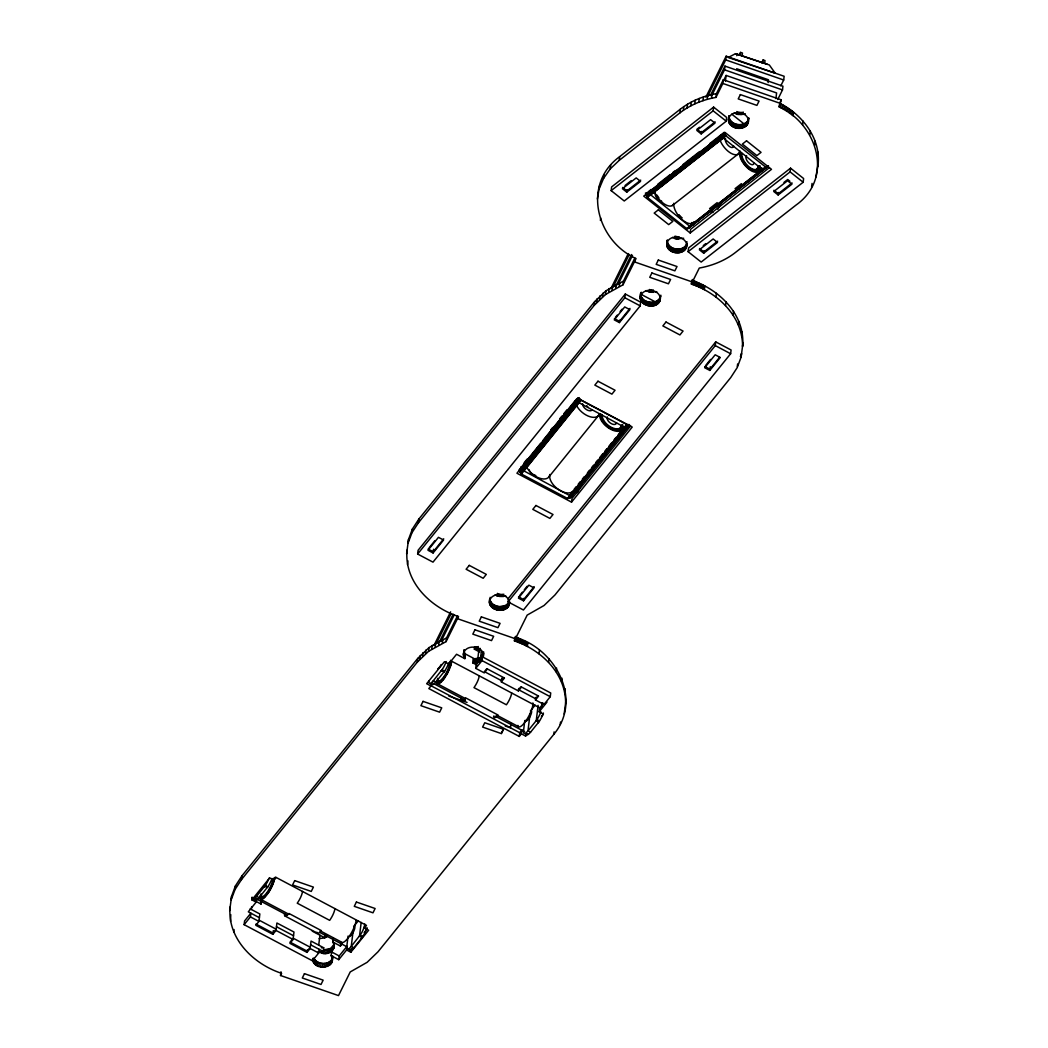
<?xml version="1.0" encoding="UTF-8"?>
<svg xmlns="http://www.w3.org/2000/svg" width="1048" height="1048" viewBox="0 0 1048 1048"><rect width="100%" height="100%" fill="white"/><g stroke="black" fill="none" stroke-linecap="round" stroke-linejoin="round"><path stroke-width="1.5" d="M464.84 658.642L463.439 654.961L463.897 650.297L465.299 654.921L464.84 658.642L456.561 654.253L448.714 663.96L444.444 661.707L426.654 683.715L430.925 685.968L428.829 688.562L519.271 736.417L521.367 733.823L521.812 730.102L524.655 731.609M666.777 243.988C666.62 254.192 684.606 256.315 686.715 246.254C687.436 235.603 668.375 233.468 666.777 243.988L667.222 240.267C667.131 250.04 683.624 252.529 686.938 243.542L686.479 247.263M728.478 119.538C728.334 129.742 746.32 131.865 748.429 121.804C749.15 111.153 730.089 109.018 728.478 119.538L728.871 116.38M514.869 637.132C554.877 648.201 583.251 698.911 553.816 734.36L378.001 951.807L367.114 962.326L350.242 971.928L338.504 995.6L280.523 975.505L281.598 973.343C253.367 964.068 227.023 938.445 230.128 906.913M457.203 616.394L446.553 637.878L429.025 647.599L417.759 658.406L241.944 875.853L235.512 885.743L231.608 896.171L231.149 899.891L235.066 889.464L241.485 879.573L417.301 662.126L428.58 651.319L446.094 641.599L458.526 616.538C430.309 607.25 403.952 581.64 407.069 550.095M230.573 921.428L230.77 914.616M235.066 889.464L235.512 885.743M233.756 932.013L234.058 929.537M241.485 879.573L241.944 875.853M244.132 924.664L244.59 920.943L250.865 913.175L250.42 916.895L244.132 924.664L312.396 960.78L318.671 953.012L319.116 949.292M259.393 917.694L248.311 911.826L256.157 902.118L251.887 899.865L252.188 897.376M251.323 909.454L251.664 906.625M256.157 902.118L256.603 898.398M255.358 901.044L261.044 904.044L261.502 900.324M318.513 951.898L323.269 951.492L323.714 947.772L311.046 941.065L310.143 948.505L306.998 952.383L289.942 943.357L293.073 939.48L293.977 932.026L276.908 923L276.017 930.441L272.873 934.331L255.804 925.292L258.948 921.415L259.852 913.974L250.144 908.839M261.044 904.044L261.411 901.07M251.887 899.865L269.677 877.857L273.947 880.11L274.248 877.635M272.873 934.331L273.318 930.611M280.523 975.505L280.982 971.771M306.998 952.383L307.3 949.907M331.076 955.619L338.74 959.68L339.198 955.959L331.535 951.898L331.076 955.619C338.072 967.186 315.723 971.784 312.802 960.675L313.103 958.2M313.051 961.357L313.352 958.868M313.365 962.012L313.811 958.291C317.596 965.169 330.251 965.457 332.819 957.466M313.745 962.64L314.19 958.92M314.19 963.256L314.636 959.536M314.701 963.833L315.147 960.112M315.265 964.37L315.723 960.649M315.893 964.88L316.339 961.16M318.723 945.126L319.915 935.196M316.575 965.339L317.02 961.619M317.308 965.758L317.754 962.038M318.919 966.466L319.378 962.745M320.609 966.937L321.055 963.217M333.303 942.873L333.185 938.261L332.74 941.982C337.744 948.453 328.718 955.58 322.26 953.287L322.561 950.811M327.303 935.366C328.011 937.803 322.679 938.196 325.234 934.75M319.103 938.641L324.919 937.842L325.365 934.122M325.194 937.279L325.496 934.803M325.443 937.305L325.745 934.816M325.705 937.292L326.007 934.816M322.326 967.16L322.771 963.44M323.976 953.51L324.422 949.789L330.814 948.414L334.469 943.816M325.954 937.253L326.256 934.777M324.029 967.147L324.487 963.426M325.679 953.51L326.138 949.776M325.692 966.911L326.138 963.191M327.343 953.274L327.788 949.54M327.264 966.452L327.71 962.732M328.915 952.815L329.36 949.095M328.705 965.784L329.164 962.064M330.356 952.134L330.814 948.414M329.989 964.894L330.434 961.173M331.64 951.256L332.085 947.523M331.063 963.806L331.522 960.086M332.714 950.156L333.172 946.436M331.64 962.968L332.098 959.248M333.29 949.331L333.749 945.61M332.373 958.37L332.675 955.881M332.072 962.103L332.819 956.824M333.723 948.453L334.469 943.187M332.74 941.982L340.39 946.03L340.849 942.309M361.18 922.437L359.516 936.205L362.084 937.554L353.805 947.785L351.25 946.436A10.27 2.817 -62.1 0 1 346.77 946.698L348.054 936.087M338.74 959.68L346.6 949.973L347.045 946.252L339.198 955.959M353.097 931.161L351.25 946.436L360.892 934.096A9.995 2.738 -62.1 0 0 364.822 924.375M346.6 949.973L350.857 952.226L351.316 948.505M692.676 279.488L692.374 281.978L634.394 261.869L634.839 258.149L623.481 281.061L605.954 290.794L594.688 301.601L418.873 519.035L412.454 528.926L408.537 539.366L408.091 543.087L411.995 532.646L418.427 522.755L594.242 305.322L605.508 294.514L623.036 284.781L636.044 258.542C596.797 240.896 581.391 184.5 619.682 156.637L680.322 109.188C690.776 101.04 703.418 95.984 716.413 93.652L723.317 79.74L781.284 99.848L779.188 106.909C816.89 124.005 834.352 177.898 796.008 205.081L735.369 252.529C724.902 260.677 712.273 265.733 699.278 268.052L691.353 284.034C718.234 293.139 742.744 316.614 742.56 346.495C745.652 315.252 719.74 289.693 691.798 280.314M407.515 564.61L407.96 560.89M411.995 532.646L412.454 528.926M350.857 952.226L368.647 930.231L364.39 927.965L364.835 924.244M418.427 522.755L418.873 519.035M417.641 554.025L418.087 550.305L625.289 294.029L640.656 302.151L640.197 305.872L432.994 562.147L417.641 554.025L624.844 297.75L625.289 294.029M417.301 662.126L417.759 658.406M419.855 659.179L420.3 655.459M433.099 552.964L443.566 540.021L438.457 537.323L427.99 550.266L433.099 552.964L433.558 549.244M422.58 656.402L423.038 652.668M425.501 653.782L425.947 650.061M428.58 651.319L429.025 647.599M431.802 649.039L432.261 645.319M435.182 646.917L435.641 643.197M430.925 685.968L431.226 683.493M438.706 644.979L439.151 641.258M442.348 643.197L442.793 639.476M446.094 641.599L446.553 637.878M457.766 616.211L457.465 618.687L515.446 638.782L515.734 636.306M463.439 654.961L464.185 649.695M463.57 655.904L464.028 652.184M463.858 656.834L464.303 653.114M464.277 657.751L464.736 654.031M476.709 664.917L472.7 662.794L473.146 659.074L479.971 657.803L483.704 653.245L483.259 656.965L483.626 651.791M479.696 651.974L474.351 649.157L474.652 646.668M472.7 662.794L473.932 662.873L474.39 659.14M474.351 649.157L475.582 649.223L475.884 646.734M473.932 662.873L475.15 662.821L475.596 659.1M475.582 649.223L476.801 649.171L477.102 646.695M535.462 699.959L538.593 696.082L521.537 687.056L518.393 690.933L501.324 681.907L504.468 678.03L487.412 668.991L484.268 672.881L475.74 668.362L476.185 664.642L482.46 656.873L550.724 692.99L550.266 696.71L543.991 704.479L535.462 699.959L535.764 697.483M475.15 662.821L476.316 662.65L476.774 658.93M476.801 649.171L477.967 649.013L478.268 646.524M477.665 659.952L478.687 651.45L480.259 649.511M476.316 662.65L477.456 662.375L477.901 658.655M477.456 662.375L478.517 661.995L478.975 658.275M479.67 660.279L479.971 657.803M480.626 657.489L481.491 650.402M480.429 660.947L480.875 657.214M481.255 660.266L481.7 656.546M475.74 668.362L482.014 660.594L482.408 655.786M509.656 601.709C509.957 615.189 485.486 611.574 489.822 598.644M482.918 657.031L483.22 654.555M489.573 603.176L490.176 597.321M489.73 603.858L489.927 598.762M489.979 604.539L490.189 600.137M490.294 605.194L490.425 600.818M490.674 605.836L490.739 601.473M491.119 606.438L491.132 602.115M491.63 607.015L491.578 602.718M492.206 607.552L492.088 603.294M492.822 608.063L492.652 603.831M493.503 608.534L493.281 604.342M494.237 608.954L494.682 605.233L493.962 604.801M495.416 609.491L495.874 605.77L494.682 605.233M505.87 595.985L498.311 596.26L497.066 595.854L497.368 593.365M496.647 609.91L497.106 606.189L495.874 605.77M498.311 596.26L498.612 593.784M497.918 610.185L498.376 606.465L497.106 606.189M499.582 596.548L499.87 594.059M499.215 610.342L499.66 606.622L505.804 605.403L509.066 602.377L508.621 606.098M500.865 596.692L501.167 594.216M500.499 610.355L500.957 606.635M502.149 596.718L502.451 594.229M501.782 610.25L502.228 606.53M503.433 596.6L503.734 594.124M503.027 610.001L503.472 606.281M504.219 609.635L504.664 605.914M505.346 609.124L505.804 605.403M506.381 608.495L506.826 604.775M507.271 607.774L507.717 604.054M574.121 492.481L572.47 494.879L569.85 495.678L523.659 470.749A14.345 8.017 39 0 1 523.253 469.805M508.07 601.88L508.529 598.159L715.732 341.884L731.085 350.006L730.639 353.726L523.437 610.001L508.07 601.88L715.286 345.604L715.732 341.884M508.018 606.975L508.463 603.255M509.066 605.168L509.367 602.692M501.324 681.907L501.782 678.187M565.619 703.3C565.815 673.419 541.305 649.943 514.411 640.852L514.712 638.376M515.891 641.389L516.337 637.669M517.358 641.939L517.817 638.219M523.542 600.818L534.008 587.876L528.886 585.177L518.419 598.12L523.542 600.818L523.843 598.342M518.826 642.516L519.271 638.782M520.28 643.105L520.738 639.385M510.979 723.539L510.455 727.797L505.228 725.976M521.734 643.734L522.179 640.014M523.162 644.376L523.62 640.656M518.393 690.933L518.695 688.457M524.59 645.044L525.048 641.324M526.017 645.751L526.463 642.031M527.419 646.472L527.865 642.751M519.271 736.417L519.716 732.696L521.812 730.102M540.873 711.671A9.995 2.738 -62.1 0 1 537.637 718.535L536.262 720.579L538.816 721.98L530.55 732.211L527.982 730.862A10.27 2.817 -62.1 0 1 523.502 731.124L524.786 720.513M521.367 733.823L525.624 736.076L525.926 733.6M530.013 714.068L527.982 730.862L536.249 720.631L538.109 705.356M539.013 653.808L539.471 650.074M597.373 198.989L599.784 184.71M541.436 716.518L543.414 714.081L539.157 711.815L539.602 708.094L543.532 703.247M599.338 188.43L603.622 178.304L604.08 174.571M600.386 220.434L600.687 217.958M541.737 707.282L542.288 702.736M548.615 662.323L549.073 658.589M569.85 495.678L625.014 427.152L627.595 426.693L629.101 424.794M603.622 178.304L610.25 168.859L610.709 165.139M594.242 305.322L594.688 301.601M571.54 502.136L632.232 427.073L577.631 398.175L516.939 473.238L571.54 502.136L571.985 498.416L630.634 425.894M596.784 302.361L597.242 298.641M611.167 190.631L611.626 186.911L713.609 107.106L726.67 117.468L726.225 121.188L624.241 200.993L611.167 190.631L713.151 110.826L713.609 107.106M599.521 299.584L599.967 295.863M556.161 671.768L556.606 668.048M602.43 296.964L602.875 293.243M610.25 168.859L619.224 160.357L619.682 156.637M605.508 294.514L605.954 290.794M553.816 734.36L554.117 731.884M561.545 681.92L562.003 678.2M608.744 292.222L609.189 288.501M612.124 290.113L612.569 286.392M560.235 724.482L560.536 721.993M564.728 692.518L565.186 688.798M626.769 192.151L640.551 181.369L636.202 177.911L622.42 188.692L626.769 192.151L627.071 189.675M564.151 714.042L566.077 699.579M615.635 288.161L616.093 284.44M619.276 286.392L619.722 282.659M623.036 284.781L623.481 281.061M619.381 322.588L629.848 309.645L624.726 306.933L614.259 319.876L619.381 322.588L619.682 320.099M692.885 224.914L689.689 226.263L650.402 194.587A14.345 7.022 52 0 1 650.061 193.566M660.24 299.898C656.638 311.793 634.905 304.837 641.009 292.431M640.459 298.877L640.826 294.462M640.367 298.182L641.35 292.379M640.629 299.558L640.918 295.156M640.878 300.239L641.075 295.837M641.193 300.894L641.324 296.519M641.572 301.536L641.638 297.173M642.018 302.138L642.018 297.815M642.529 302.715L642.463 298.418M643.092 303.252L642.974 298.994M643.721 303.763L643.551 299.531M644.402 304.234L644.166 300.042M645.136 304.654L645.581 300.933L644.848 300.514M646.315 305.191L646.76 301.47L645.581 300.933M647.546 305.61L647.991 301.889L646.76 301.47M656.769 291.685L649.197 291.96L649.498 289.484M648.817 305.885L649.262 302.165L647.991 301.889M650.467 292.248L650.769 289.759M650.101 306.042L650.559 302.322C654.712 302.662 659.69 300.579 660.699 296.165M651.764 292.392L652.053 289.916M651.398 306.068L651.843 302.335M653.048 292.418L653.349 289.942M652.668 305.951L653.127 302.23M653.913 305.715L654.371 301.981M655.118 305.335L655.563 301.614M656.245 304.824L656.69 301.103M619.224 160.357L679.864 112.909L680.322 109.188M657.266 304.208L657.725 300.475M658.157 303.488L658.616 299.767M658.904 302.675L659.362 298.955M659.506 301.811L659.965 298.077M659.952 300.868L660.816 295.156M666.816 245.376L667.327 240.162M666.96 246.07L667.406 242.35M679.864 112.909L683.361 110.341L683.807 106.621M667.17 246.739L667.615 243.018M667.445 247.407L667.904 243.673M667.799 248.035L668.257 244.315M668.218 248.664L668.676 244.931M668.703 249.254L669.161 245.533M669.253 249.817L669.711 246.084M683.361 110.341L687.016 107.996L687.462 104.263M669.869 250.341L670.314 246.621M670.903 251.062L671.349 247.341M672.017 251.664L672.462 247.931M673.196 252.136L673.641 248.415M683.663 238.25L676.078 238.852L674.846 238.499L675.148 236.01M687.016 107.996L690.815 105.848L691.261 102.128M674.427 252.502L674.886 248.782M676.078 238.852L676.379 236.376M675.698 252.725L676.157 249.005M677.362 239.088L677.65 236.599M690.815 105.848L694.745 103.909L695.191 100.189M676.995 252.83L677.453 249.11M678.645 239.18L678.947 236.704M678.292 252.804L678.75 249.083M679.576 252.633L680.021 248.913M694.745 103.909L698.793 102.193L699.239 98.473M680.833 252.332L681.279 248.612M682.012 251.9L682.458 248.179M683.086 251.35L683.532 247.629M684.03 250.695L684.488 246.974M684.868 249.948L685.313 246.228M698.793 102.193L702.946 100.673L703.405 96.953M685.549 249.123L686.008 245.402M686.099 248.219L686.545 244.498M686.636 244.158L686.938 241.669M689.689 226.263L762.341 169.108L764.175 169.187L768.197 166.121L688.169 228.477L686.715 228.595L647.441 197.43L645.437 193.055M701.191 133.908L714.972 123.127L710.623 119.668L696.841 130.45L701.191 133.908L701.492 131.432M690.187 232.97L771.498 169.331L725.046 132.467L643.734 196.107L690.187 232.97L690.645 229.25L769.415 167.601M688.117 251.69L688.562 247.97L790.546 168.165L803.62 178.527L803.161 182.247L701.178 262.066L688.117 251.69L790.1 171.885L790.546 168.165M702.946 100.673L707.204 99.364L707.662 95.643M707.204 99.364L711.553 98.276L711.998 94.543M691.353 284.034L691.654 281.558M692.82 284.571L693.278 280.851M711.553 98.276L715.967 97.385L716.413 93.652M694.3 285.122L694.745 281.401M695.754 285.698L696.213 281.978M697.208 286.3L697.667 282.567M715.967 97.385L722.858 83.46L723.317 79.74M711.985 95.093L724.509 69.823L724.967 66.103L782.948 86.198L782.489 89.918L777.734 99.521M707.583 96.455L725.714 59.893L726.159 56.173L784.14 76.268L783.694 80.002L780.786 85.844M698.662 286.916L699.108 283.196M703.719 253.21L717.5 242.429L713.138 238.97L699.357 249.752L703.719 253.21L704.02 250.734M700.103 287.558L700.549 283.838M725.426 81.102L726.107 75.43L776.607 92.945L775.926 98.617M701.531 288.239L701.977 284.519M702.946 288.934L703.391 285.213M704.348 289.667L704.806 285.934M762.289 169.448L723.002 137.773L650.402 194.587M728.53 120.926L729.041 115.712C728.478 125.97 746.844 128.197 748.875 118.083M728.661 121.607L729.12 117.887M728.884 122.288L729.329 118.568M729.159 122.944L729.618 119.223M737.386 54.313L767.477 64.36M729.513 123.585L729.971 119.865M729.932 124.201L730.39 120.481M730.417 124.791L730.875 121.07M730.967 125.354L731.425 121.633M731.583 125.891L732.028 122.157M740.255 54.876L740.556 52.4L742.442 53.029L742.141 55.505M732.604 126.598L733.063 122.878M733.718 127.201L734.176 123.481M734.91 127.686L735.355 123.965M745.377 113.8L737.792 114.402L736.561 114.035L736.862 111.56M736.141 128.039L736.6 124.319M737.792 114.402L738.093 111.913M715.941 296.99L716.4 293.27M737.412 128.275L737.871 124.555M739.063 114.625L739.364 112.149M738.709 128.38L739.154 124.66M740.36 114.73L740.661 112.254M709.824 370.442L720.29 357.499L715.168 354.787L704.701 367.73L709.824 370.442L710.269 366.721M740.006 128.354L740.451 124.62M741.657 114.704L741.958 112.215M741.29 128.184L741.735 124.463M742.94 114.533L743.242 112.057M742.547 127.882L742.993 124.162M743.726 127.437L744.172 123.716M744.8 126.9L745.246 123.166M745.744 126.245L746.202 122.524M746.569 125.498L747.028 121.778M725.557 305.505L726.002 301.785M747.263 124.673L747.709 120.939M747.814 123.769L748.259 120.048M748.193 122.812L748.783 118.267M762.826 62.408L763.114 59.933L765.001 60.561L764.699 63.037M733.089 314.963L733.535 311.243M738.486 325.103L738.932 321.382M768.119 82.609L768.459 79.779L736.665 68.749M737.32 366.42L737.622 363.944M741.67 335.701L742.115 331.98M514.411 640.852L527.17 615.111L544.043 605.508L554.942 594.989L730.744 377.555L737.176 367.665L741.08 357.224L741.539 353.504L740.412 356.49M779.188 106.909L779.489 104.42M780.812 107.774L781.258 104.04C803.698 115.974 821.697 140.105 817.872 166.449M782.411 108.665L782.869 104.944M783.996 109.595L784.454 105.874M785.568 110.551L786.013 106.831M787.114 111.547L787.559 107.826M778.14 194.967L791.921 184.186L787.559 180.728L773.778 191.522L778.14 194.967L778.441 192.491M788.633 112.581L789.079 108.848M790.14 113.629L790.585 109.909M791.607 114.73L792.065 111.009M793.061 115.856L793.519 112.136M802.611 124.83L803.069 121.11M809.881 134.629L810.327 130.908M814.846 145.004L815.292 141.284M811.611 187.147L812.056 183.413M817.505 155.694L817.964 151.973M815.907 177.007L818.318 162.728M229.682 910.633L231.608 896.171M406.611 553.816L408.537 539.366M741.08 357.224L743.006 342.762M463.439 654.018C465.089 644.35 481.32 645.201 483.325 654.279M688.981 228.137L690.449 225.936M571.867 495.285L570.204 497.669L567.584 498.468L521.419 474.05L520.018 472.072L519.022 470.08L540.676 443.291M736.744 55.688L737.438 53.946M739.168 55.348L740.556 52.4M761.726 62.88L763.114 59.933M433.938 645.503L450.614 611.862M610.866 288.685L628.276 253.59M705.854 97.123L726.159 56.173M436.387 643.367L450.889 614.128M613.316 286.562L629.272 254.389M439.688 641.389L453.181 614.194M615.883 286.078L631.525 254.533M710.348 95.578L724.967 66.103M441.378 640.813L454.151 615.058M618.281 284.06L632.494 255.398M723.971 79.753L726.107 75.43M583.605 479.945L577.343 492.586L574.304 491.538M717.828 209.273L721.299 202.264M780.184 102.075L781.284 99.848M501.324 733.561L503.459 729.238L484.766 722.753L482.617 727.076L501.324 733.561L503.459 729.238M641.049 294.868C645.332 287.139 660.017 289.68 660.371 298.877M271.995 878.473A9.995 2.738 -62.1 0 1 268.078 886.398L259.105 897.678A10.27 2.817 -62.1 0 1 254.585 898.673M428.802 681.017A10.27 2.817 -62.1 0 0 433.283 680.741L442.243 669.476A9.995 2.738 -62.1 0 0 446.173 661.55M448.727 662.912A9.995 2.738 -62.1 0 1 444.811 670.838L435.837 682.104A10.27 2.817 -62.1 0 1 431.37 683.715M268.078 886.398L267.384 887.394L264.817 886.084L256.55 896.315A10.27 2.817 -62.1 0 1 252.018 897.311M440.867 671.362L442.243 669.476L444.116 671.86L444.811 670.838M367.01 927.545A9.995 2.738 -62.1 0 1 362.778 936.519L361.39 938.405M543.427 713.02A9.995 2.738 -62.1 0 1 539.51 720.945L538.135 722.832M264.135 886.935L265.511 885.049A9.995 2.738 -62.1 0 0 269.048 878.224M429.091 547.842L434.802 540.781M615.359 317.452L617.272 315.107M620.128 311.57L622.027 309.226M443.723 538.79L433.256 551.733L428.134 549.021M629.992 308.4L619.538 321.343L614.416 318.631M524.105 462.836L527.17 459.05M550.659 430.021L552.702 427.492M559.842 418.65L561.885 416.121M563.929 413.606L566.994 409.807M542.72 440.763L575.391 400.362M519.297 470.735L578.195 397.899M519.638 471.404L579.282 397.624M520.018 472.072L578.915 399.223M520.437 472.74L580.094 398.961L581.077 400.271L627.241 424.702L628.407 424.519L568.75 498.298M520.908 473.395L580.566 399.616M523.725 470.906L578.784 402.576L624.975 427.492M581.077 400.271L521.419 474.05L519.611 469.805M549.178 476.552L599.024 414.916A14.345 8.017 39 0 1 588.059 416.017A14.345 8.017 39 0 1 576.426 405.235M574.199 489.18L576.243 486.652M578.286 484.124L580.33 481.608M582.374 479.08L584.404 476.552M587.47 472.766L589.513 470.238M591.557 467.709L593.6 465.194M595.644 462.666L597.674 460.138M599.718 457.609L602.783 453.823M604.827 451.295L606.871 448.78M608.914 446.251L611.98 442.466M614.01 439.937L616.054 437.409M618.097 434.881L620.141 432.366M622.184 429.837L625.25 426.051M567.584 498.468L627.241 424.702M568.186 498.416L627.844 424.637M569.274 498.141L628.171 425.291M569.771 497.931L628.669 425.082M570.204 497.669L629.507 424.532M570.964 497.04L628.656 425.671M273.947 880.11L276.043 877.53M519.533 595.696L522.376 592.172M524.288 589.814L527.131 586.277M705.802 365.307L710.557 359.425M534.166 586.644L523.699 599.587L518.577 596.875M719.491 357.434L709.968 369.197L704.859 366.486M486.77 668.729L484.412 671.637L501.481 680.663L503.839 677.755M292.444 939.205L290.086 942.113L307.156 951.152L310.287 947.261L293.23 938.235M520.895 686.781L518.55 689.702L535.607 698.728L537.965 695.807M353.648 926.576L358.39 920.72M530.38 711.016L535.122 705.147M340.39 946.03L342.355 943.606M364.39 927.965L366.473 925.384L275.519 877.124M539.157 711.815L547.004 702.108M364.154 932.615L367.127 928.947M525.624 736.076L527.603 733.639M625.067 185.496L631.341 180.597M699.488 127.253L696.986 129.218L701.348 132.677L715.129 121.882M640.708 180.125L626.927 190.906L622.564 187.448M645.673 193.762L647.651 192.216M651.201 189.439L648.646 191.443L650.415 195.098M657.568 184.461L670.301 174.492M672.855 172.501L675.397 170.51M683.034 164.523L699.592 151.567M709.784 143.589L724.234 132.297L726.002 135.952L765.787 167.13L687.226 228.608M645.948 194.496L724.495 133.017M646.262 195.216L724.823 133.751M646.616 195.95L725.177 134.485M647.009 196.697L725.57 135.218M650.454 194.758L723.055 137.943M726.002 135.952L647.441 197.43L646.446 194.391M672.292 205.578L737.936 154.213M709.575 208.578L717.225 202.605M735.054 188.653L741.421 183.662M759.25 169.711L761.804 167.719M686.715 228.595L765.276 167.117M690.305 226.407L692.296 224.862M695.833 222.084L716.216 206.142M723.854 200.155L740.412 187.199M742.966 185.208L745.508 183.217M749.333 180.23L764.608 168.269M687.724 228.569L767.686 166.147M688.169 228.477L768.459 165.767M703.274 245.573L705.776 243.608M783.956 182.431L787.716 179.496L789.891 181.225M717.644 241.184L703.863 251.965L699.514 248.52M792.065 182.942L778.284 193.736L773.935 190.278M569.889 495.337L569.994 495.272A14.345 8.017 39 0 0 572.103 492.088M689.741 225.923L689.82 225.87A14.345 7.022 52 0 0 691.745 222.543M478.517 661.995L479.512 661.524M480.167 648.358L477.967 649.013M321.264 947.746L323.714 947.772M649.262 302.165L650.559 302.322M498.376 606.465L499.66 606.622M322.26 953.287L318.225 951.702M649.197 291.96L646.053 290.584M725.714 59.893L783.694 80.002M724.509 69.823L782.489 89.918M722.858 83.46L780.839 103.569M448.832 696.082L467.041 702.396M708.645 210.989L712.902 212.482M736.561 114.035L734.255 112.961M674.846 238.499L672.554 237.411M692.414 279.973L704.701 286.838M516.625 637.263L526.45 642.817M497.066 595.854L495.154 594.884M536.93 719.622L539.51 720.945M360.198 935.183L362.778 936.519M441.562 670.471L444.116 671.82L441.562 670.51M641.481 294.54L655.707 302.073M624.844 297.75L640.197 305.872M715.286 345.604L730.639 353.726M482.014 660.594L550.266 696.71M464.015 653.258L475.543 659.349M450.837 660.79L540.126 708.055M433.283 680.741L435.837 682.104M437.108 683.597L465.613 698.675M496.988 715.273L518.367 726.591M432.785 683.126L465.443 700.405M495.062 716.085L523.502 731.124M430.715 685.602L519.716 732.696M256.55 896.315L259.105 897.678M260.363 899.158L288.881 914.249M320.243 930.847L341.635 942.165A14.345 3.93 -62.1 0 0 349.547 935.89A14.345 3.93 -62.1 0 0 356.124 920.485M256.039 898.699L287.309 915.231M319.745 932.406L346.77 946.698M285.148 916.096L317.57 933.257M312.238 931.135L324.919 937.842M276.462 926.72L293.532 935.746M310.588 944.785L323.269 951.492M259.105 920.17L276.161 929.209L273.017 933.087L255.961 924.061M250.42 916.895L258.948 921.415M276.017 930.441L293.073 939.48M310.143 948.505L318.671 953.012M731.766 114.153L744.394 124.175M713.151 110.826L726.225 121.188M790.1 171.885L803.161 182.247M523.686 471.246L521.053 466.635M331.535 951.898L332.111 952.789M723.015 138.284L721.247 134.629M508.804 600.072C505.215 592.133 489.613 592.788 489.481 602.482M577.605 400.244L578.81 403.074L576.413 399.105M312.802 960.675L312.54 959.3M509.433 602.141L509.472 603.176M353.805 947.785A10.27 2.817 -62.1 0 1 349.285 948.781M302.531 891.416A9.995 2.738 -62.1 0 1 297.933 902.21L297.239 903.193L329.662 920.354L330.356 919.358A9.995 2.738 -62.1 0 0 334.954 908.577M284.48 913.738A10.27 2.817 -62.1 0 0 288.96 913.476L321.382 930.624A10.27 2.817 -62.1 0 1 316.915 932.235M274.851 877.477A14.345 3.93 -62.1 0 1 266.31 895.582A14.345 3.93 -62.1 0 1 259.904 895.975M273.96 879.023A12.773 3.498 -62.1 0 1 266.86 894.075A12.773 3.498 -62.1 0 1 260.664 896.341M272.965 879.075A11.515 3.157 -62.1 0 1 266.1 893.616A11.515 3.157 -62.1 0 1 260.965 893.931M273.698 879.469A11.515 3.157 -62.1 0 1 267.62 892.975A11.515 3.157 -62.1 0 1 261.673 895.909M353.752 926.484A5.777 1.585 -62.1 0 1 353.687 931.318A5.777 1.585 -62.1 0 1 349.05 936.44M273.698 881.63A12.773 3.498 -62.1 0 1 268.052 893.04M264.646 897.023A12.773 3.498 -62.1 0 1 260.978 896.512M530.55 732.211A10.27 2.817 -62.1 0 1 526.201 734.307M441.143 664.524A5.423 1.48 -62.1 0 1 437.697 668.807M479.277 675.842A9.995 2.738 -62.1 0 1 474.665 686.636L473.984 687.619L506.394 704.78L507.088 703.798A9.995 2.738 -62.1 0 0 511.686 693.003M461.225 698.178A10.27 2.817 -62.1 0 0 465.705 697.903L498.127 715.064A10.27 2.817 -62.1 0 1 493.608 716.059M532.882 702.933A14.345 3.93 -62.1 0 1 526.279 720.33A14.345 3.93 -62.1 0 1 517.882 725.386M451.583 661.904A14.345 3.93 -62.1 0 1 443.042 680.021A14.345 3.93 -62.1 0 1 436.636 680.401M450.509 660.279A12.773 3.498 -62.1 0 1 445.348 675.986A12.773 3.498 -62.1 0 1 437.396 680.768M449.723 661.917A11.515 3.157 -62.1 0 1 443.631 677.021A11.515 3.157 -62.1 0 1 437.697 678.357M450.457 662.31A11.515 3.157 -62.1 0 1 445.151 676.274A11.515 3.157 -62.1 0 1 438.405 680.335M531.035 710.701A5.777 1.585 -62.1 0 1 529.738 717.094A5.777 1.585 -62.1 0 1 525.585 720.382M451.151 661.707A12.773 3.498 -62.1 0 1 450.43 666.07M448.099 671.834A12.773 3.498 -62.1 0 1 446.514 674.768M444.797 677.466A12.773 3.498 -62.1 0 1 443.042 679.746M441.378 681.449A12.773 3.498 -62.1 0 1 437.71 680.938M616.538 422.763A5.541 3.105 39 0 1 610.801 423.34A5.541 3.105 39 0 1 607.381 416.973M535.777 475.478A5.541 3.105 39 0 1 529.122 469.74M626.403 425.894A14.345 8.017 39 0 1 626.18 426.169M573.387 490.569A14.345 8.017 39 0 1 559.226 489.979A14.345 8.017 39 0 1 549.689 475.582M623.914 426.85A14.345 8.017 39 0 1 610.657 429.261A14.345 8.017 39 0 1 599.535 413.947M622.564 424.492A12.773 7.14 39 0 1 611.482 428.645A12.773 7.14 39 0 1 600.949 414.143M621.765 425.265A11.515 6.432 39 0 1 611.115 427.204A11.515 6.432 39 0 1 602.194 414.903M621.32 425.816A11.515 6.432 39 0 1 610.67 427.754A11.515 6.432 39 0 1 601.735 415.453M615.477 430.256A12.773 7.14 39 0 1 612.7 429.51M609.857 428.134A12.773 7.14 39 0 1 600.753 414.379M622.368 424.741A12.773 7.14 39 0 1 620.023 429.811M549.873 474.482A14.345 8.017 39 0 1 539.799 478.255A14.345 8.017 39 0 1 526.594 466.871M592.159 409.82A5.777 3.223 39 0 1 586.461 409.585A5.777 3.223 39 0 1 582.609 403.794M587.81 406.716A5.777 3.223 39 0 1 586.67 405.733M753.892 163.239A5.541 2.712 52 0 1 748.442 162.532A5.541 2.712 52 0 1 746.621 155.576M661.655 201.164A5.541 2.712 52 0 1 656.755 197.876A5.541 2.712 52 0 1 655.341 192.531M680.584 216.844A4.664 2.279 52 0 1 678.96 215.115M693.855 221.757A14.345 7.022 52 0 1 681.698 219.228A14.345 7.022 52 0 1 673.746 203.286M760.049 165.807A14.345 7.022 52 0 1 750.04 170.012A14.345 7.022 52 0 1 739.39 151.921M759.001 165.807A12.773 6.262 52 0 1 749.399 168.505A12.773 6.262 52 0 1 740.595 152.314M758.411 166.501A11.515 5.646 52 0 1 749.228 167.012A11.515 5.646 52 0 1 741.761 153.283M757.822 166.96A11.515 5.646 52 0 1 748.639 167.47A11.515 5.646 52 0 1 741.172 153.742M682.183 217.866A5.777 2.83 52 0 1 679.052 214.984M758.752 166.016A12.773 6.262 52 0 1 747.931 167.759M745.626 165.479A12.773 6.262 52 0 1 740.792 157.266M739.862 150.886A14.345 7.022 52 0 1 731.137 153.349A14.345 7.022 52 0 1 719.963 139.96M673.589 204.255A14.345 7.022 52 0 1 664.144 203.875A14.345 7.022 52 0 1 654.332 191.326M658.904 197.862A12.773 6.262 52 0 1 657.044 195.124M733.665 145.973A5.777 2.83 52 0 1 728.517 145.764A5.777 2.83 52 0 1 725.557 138.532M267.384 887.394L264.817 886.032L265.511 885.049L267.384 887.433M294.698 880.621L292.562 884.944L311.256 891.429L313.404 887.106L294.698 880.621M423.038 701.361L420.903 705.671L439.61 712.168L441.745 707.845L423.038 701.361M304.444 973.671L302.309 977.994L321.002 984.478L323.151 980.155L304.444 973.671M474.954 629.809L472.818 634.132L491.525 640.616L493.66 636.293L474.954 629.809M481.373 616.866L479.237 621.176L497.944 627.66L500.079 623.35L481.373 616.866M651.895 272.991L649.747 277.314L668.454 283.798L670.589 279.475L651.895 272.991M658.314 260.048L656.179 264.358L674.873 270.843L677.021 266.533L658.314 260.048M740.36 94.595L738.224 98.905L756.918 105.39L759.066 101.08L740.36 94.595M356.412 902.027L354.276 906.337L372.983 912.821L375.119 908.511L356.412 902.027M597.989 381.223L594.845 385.101L611.914 394.14L615.045 390.249L597.989 381.223M469.255 565.37L466.111 569.247L483.18 578.273L486.311 574.396L469.255 565.37M665.991 322.037L662.86 325.915L679.916 334.941L683.06 331.063L665.991 322.037M535.947 505.477L532.803 509.367L549.873 518.393L553.016 514.503L535.947 505.477M658.327 209.849L654.188 213.085L668.703 224.613L672.842 221.377L658.327 209.849M746.53 140.825L742.39 144.061L756.905 155.589L761.045 152.353L746.53 140.825M735.513 53.684L728.203 57.509L775.206 73.203L769.35 64.989L735.513 53.684"/></g></svg>
